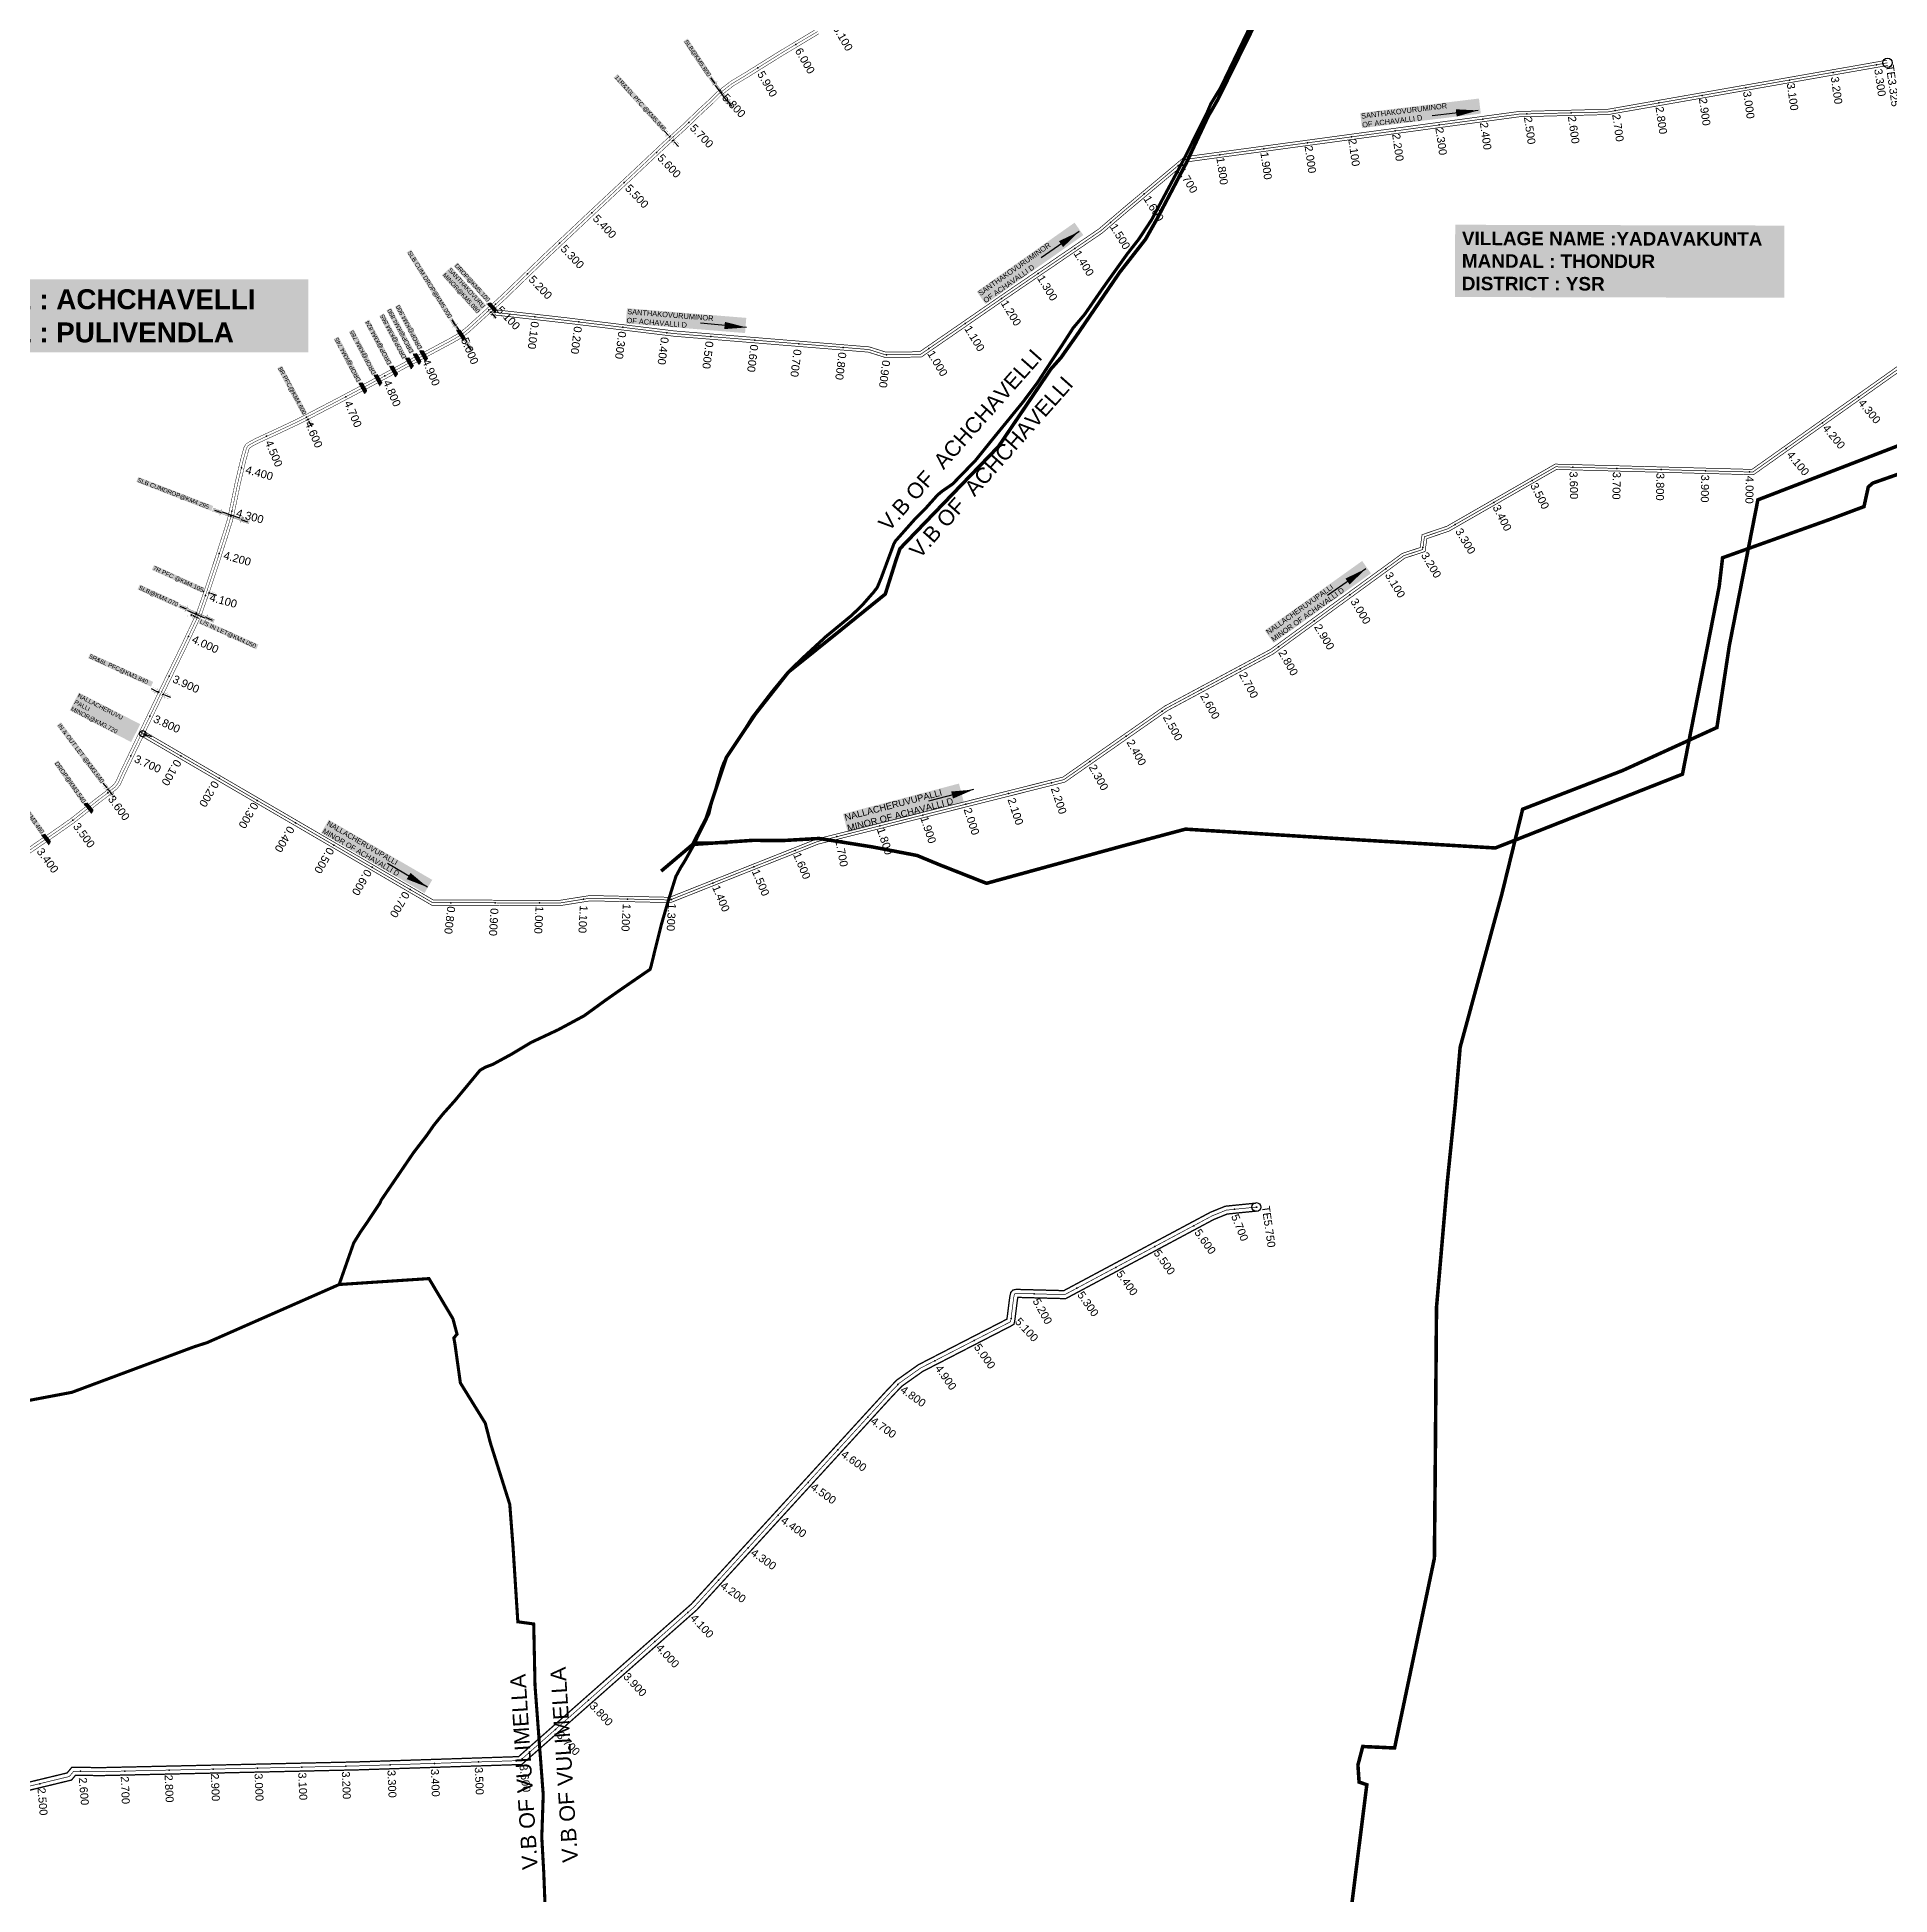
# Model space of a CAD drawing. Header units: inches. Extents: x 174104 to 230935, y 1583276 to 1631460.
# Drawn here: x 207322 to 211510, y 1598903 to 1603101 of the extents above; entities that cross this region are included whole.
import ezdxf
from ezdxf.enums import TextEntityAlignment as Align

# ---------------------------------------------------------------- set-up
doc = ezdxf.new("R2010")
doc.units = ezdxf.units.IN
doc.header["$LTSCALE"] = 15
doc.header["$MEASUREMENT"] = 0
for name, pattern in [('ACAD_ISO02W100', [15, 12, -3]), ('DASHED2', [0.375, 0.25, -0.125]), ('HIDDEN2', [0.1875, 0.125, -0.0625])]:
    doc.linetypes.add(name, pattern=pattern)
for name, color, linetype in [('CANAL1', 7, 'Continuous'), ('CSMark', 72, 'Continuous'), ('RE REMARKS', 7, 'Continuous'), ('STRUCTURE', 5, 'Continuous'), ('TEXT', 1, 'Continuous'), ('text2', 7, 'Continuous'), ('VB', 72, 'Continuous'), ('VILLAGE BOUNDRY', 5, 'Continuous')]:
    doc.layers.add(name, color=color, linetype=linetype)
doc.styles.add('FONT1', font='Arial')
doc.styles.get("Standard").update_dxf_attribs({"font": 'arial.ttf'})
doc.dimstyles.get("Standard").update_dxf_attribs({"dimtxt": 0.18, "dimasz": 0.18, "dimexe": 0.18, "dimexo": 0.0625, "dimgap": 0.09, "dimtad": 0, "dimtih": 1, "dimtoh": 1, "dimdec": 4, "dimzin": 0, "dimdsep": 46, "dimtxsty": 'Standard', "dimcen": 0.09, "dimadec": 0, "dimazin": 0, "dimtfac": 1, "dimtdec": 4, "dimtofl": 0, "dimtmove": 0, "dimatfit": 3, "dimfxl": 1, "dimtolj": 1, "dimtzin": 0, "dimarcsym": 0})

# ---------------------------------------------------------------- blocks, each defined once
blk = doc.blocks.new('DROP')
h = blk.add_hatch()
h.set_pattern_fill('ANSI31', color=1, scale=10, angle=45)
h.set_pattern_definition([(90, (-324.4107, -25.7687), (-1.25, 0), [])])
h.paths.add_polyline_path([(-9.9, -4.3), (-13.8, 4.1), (13.8, 4.1), (10.2, -4.3)])
at = {"layer": 'STRUCTURE', "color": 5, "const_width": 0.49}
blk.add_lwpolyline([(-9.9, -4.3), (-13.8, 4.1), (13.8, 4.1), (10.2, -4.3), (-9.9, -4.3)], dxfattribs=at)
at = {"layer": 'STRUCTURE', "color": 5}
blk.add_circle((0, 0), 1.33, dxfattribs=at)
blk = doc.blocks.new('1INLET')
at = {"layer": 'STRUCTURE', "color": 190}
for points, const_width in [([(9.4, 10.1), (9.4, 7.3), (5.2, 4.5), (0, 4.5), (0, 4.5), (0, 4.5), (-5.2, 4.5), (-9.4, 7.3), (-9.4, 10.1)], 0.35), ([(0, -4.5), (0, 4.5)], 1.75), ([(7.3, 5.9), (22.7, 5.9)], 0.35), ([(-9.4, -10.1), (-9.4, -7.3), (-5.2, -4.5), (0, -4.5), (5.2, -4.5), (9.4, -7.3), (9.4, -10.1)], 0.35), ([(7.3, -5.9), (22.7, -5.9)], 0.35)]:
    blk.add_lwpolyline(points, dxfattribs=dict(at, const_width=const_width))
at = {"layer": 'STRUCTURE', "color": 0}
blk.add_circle((0, 0), 1.31, dxfattribs=at)
blk.add_leader([(26, 0.1), (5.6, 0)], dimstyle='Standard', override={"dimasz": 8, "dimgap": 0.09, "dimtad": 0}, dxfattribs=at)
blk = doc.blocks.new('1SLB')
at = {"layer": 'STRUCTURE'}
h = blk.add_hatch(dxfattribs=at)
h.set_pattern_fill('DOTS', color=6, scale=14, angle=320.3722, style=0)
h.set_pattern_definition([(320.372247934, (-538945.0768, -1194857.3203), (0.89503691186, 0.39489261377), [0, -0.875])])
h.paths.add_polyline_path([(-43.8, 3.5), (-43.8, -3.5), (-23.1, -3.5), (-21, -2.1), (21, -2.1), (23.1, -3.5), (43.8, -3.5), (43.8, 3.5), (23.1, 3.5), (21, 2.1), (-21, 2.1), (-23.1, 3.5)])
at = {"layer": 'STRUCTURE', "color": 6, "linetype": 'ACAD_ISO02W100', "ltscale": 0.5, "const_width": 0.35}
for points in [[(-43.8, 3.5), (-23.1, 3.5)], [(23.1, 3.5), (43.8, 3.5)], [(-43.8, -3.5), (-23.1, -3.5)], [(23.1, -3.5), (43.8, -3.5)]]:
    blk.add_lwpolyline(points, dxfattribs=at)
at = {"layer": 'STRUCTURE', "color": 6, "const_width": 0.44}
for points in [[(-25.2, 7.7), (-25.2, 4.9), (-21, 2.1), (21, 2.1), (25.2, 4.9), (25.2, 7.7)], [(-25.2, -7.7), (-25.2, -4.9), (-21, -2.1), (21, -2.1), (25.2, -4.9), (25.2, -7.7)]]:
    blk.add_lwpolyline(points, dxfattribs=at)
at = {"layer": 'STRUCTURE', "color": 6}
blk.add_lwpolyline([(-21, -2.1), (21, -2.1)], dxfattribs=at)
blk.add_lwpolyline([(-21, -2.1), (21, -2.1)], dxfattribs=at)
at = {"layer": 'STRUCTURE', "color": 0}
blk.add_circle((0, 0), 0.871, dxfattribs=at)
for points in [[(-40.8, 0), (-24.8, 0)], [(39.6, -0.2), (23.5, -0.2)]]:
    blk.add_leader(points, dimstyle='Standard', override={"dimasz": 10, "dimgap": 0.09, "dimtad": 0}, dxfattribs=at)

msp = doc.modelspace()

# ---------------------------------------------------------------- linework, layer by layer
at = {"layer": 'CANAL1', "color": 200}
for points, const_width in [([(207297.42337, 1601265.39419), (207364.75631, 1601311.42725), (207398.31601, 1601335.04171), (207435.65051, 1601364.58885), (207457.04262, 1601381.54934), (207476.32969, 1601396.05202), (207483.60942, 1601402.14139), (207494.2338, 1601410.70326), (207499.88636, 1601417.85337), (207509.58705, 1601439.39887), (207555.72294, 1601535.72647), (207607.0955, 1601642.71238), (207649.63565, 1601729.87924), (207682.15475, 1601798.78636), (207699.52283, 1601848.5993), (207724.39765, 1601923.50249), (207743.8886, 1601984.14733), (207751.73552, 1602009.42724), (207754.35076, 1602019.857), (207770.00429, 1602095.00135), (207782.28993, 1602147.03945), (207787.61546, 1602166.27197), (207790.05244, 1602174.78804), (207794.36498, 1602181.52025), (207802.34675, 1602186.84023), (207818.79689, 1602195.30587), (207867.66086, 1602217.85778), (207913.00538, 1602239.26905), (207994.64463, 1602281.66934), (208071.70441, 1602322.42666), (208146.8094, 1602362.78141), (208199.15509, 1602390.2904), (208254.29451, 1602419.76545), (208270.85501, 1602429.21379), (208277.8782, 1602433.78937), (208291.76246, 1602444.5996), (208326.4929, 1602476.27659), (208371.00432, 1602516.61107), (208469.02121, 1602611.36933), (208563.48626, 1602700.30633), (208662.75172, 1602793.2367), (208735.74286, 1602861.8645), (208781.25661, 1602902.96937), (208817.92167, 1602938.45687), (208842.67022, 1602961.10044), (208858.95555, 1602977.37566), (208870.73509, 1602986.45517), (208889.2734, 1603000.75046), (208919.52032, 1603018.91052), (209002.03417, 1603070.40154), (209083.09995, 1603118.86294)], 1), ([(207304.27463, 1601255.54181), (207371.59569, 1601301.56675), (207405.49799, 1601325.42229), (207443.09749, 1601355.17915), (207464.37738, 1601372.05066), (207483.79031, 1601386.64798), (207491.22458, 1601392.86661), (207502.8122, 1601402.20474), (207510.21964, 1601411.57463), (207520.47095, 1601434.34313), (207566.54306, 1601530.53753), (207617.8965, 1601637.48362), (207660.45435, 1601724.68676), (207693.27725, 1601794.23764), (207710.88317, 1601844.7327), (207735.80435, 1601919.77551), (207755.3314, 1601980.53267), (207763.29448, 1602006.18676), (207766.04924, 1602017.173), (207781.71971, 1602092.39865), (207793.91607, 1602144.05855), (207799.16654, 1602163.02003), (207801.10556, 1602169.79596), (207803.11302, 1602172.92975), (207808.43925, 1602176.47977), (207824.05911, 1602184.51813), (207872.73714, 1602206.98422), (207918.33462, 1602228.51495), (208000.21537, 1602271.04066), (208077.34959, 1602311.83734), (208152.4406, 1602352.18459), (208204.77491, 1602379.6876), (208260.09749, 1602409.26055), (208277.10899, 1602418.96621), (208284.8518, 1602424.01063), (208299.50354, 1602435.4184), (208334.5651, 1602467.39741), (208379.20568, 1602507.84893), (208477.30479, 1602602.68667), (208571.69974, 1602691.55767), (208670.96228, 1602784.4853), (208743.87514, 1602853.0395), (208789.45339, 1602894.20263), (208826.14633, 1602929.71713), (208850.96578, 1602952.42556), (208866.89245, 1602968.34234), (208878.06091, 1602976.95083), (208896.0486, 1602990.82154), (208925.78568, 1603008.67548), (209008.28983, 1603060.16046), (209089.29405, 1603108.58506)], 1), ([(211505.74103, 1603037.0926), (210873.59712, 1602926.013), (210672.47945, 1602921.01007), (210193.8068, 1602856.05449), (209920.69456, 1602818.99333), (209784.87353, 1602705.41778), (209729.64942, 1602658.22626), (209506.39383, 1602506.05205), (209320.90382, 1602378.02362), (209239.11225, 1602376.98828), (209200.83741, 1602389.07507), (208761.39196, 1602425.0297), (208515.29969, 1602455.04095), (208347.32573, 1602474.03801)], 1.5), ([(211503.66423, 1603048.91152), (210872.40288, 1602937.987), (210671.52055, 1602932.98993), (210192.1932, 1602867.94551), (209915.65159, 1602830.41899), (209777.12647, 1602714.58222), (209722.35058, 1602667.77374), (209499.60617, 1602515.94795), (209317.09618, 1602389.97638), (209240.88775, 1602389.01172), (209203.16259, 1602400.92493), (208762.60804, 1602436.9703), (208516.70031, 1602466.95905), (208348.67427, 1602485.96199)], 1.5), ([(213847.86296, 1603004.05184), (213100.57788, 1603001.99886), (212558.53586, 1602926.8544), (212181.53459, 1602788.22166), (212146.65923, 1602795.40188), (211198.16445, 1602124.05168), (210753.47636, 1602136.04327), (210508.51909, 1601995.49402), (210452.56249, 1601976.48989), (210448.56968, 1601947.54199), (210408.23747, 1601934.41057), (210109.80254, 1601717.09387), (209870.85752, 1601589.12331), (209640.47118, 1601428.55101), (209084.15528, 1601288.72296), (208751.91819, 1601157.02537), (208571.59067, 1601161.01051), (208502.53513, 1601150.00166), (208217.62997, 1601150.99436), (207563.71797, 1601531.9491)], 1.5), ([(213847.89593, 1602992.05189), (213101.42212, 1602990.00114), (212561.46414, 1602915.1456), (212182.46541, 1602775.77834), (212149.34077, 1602782.59812), (211201.83555, 1602111.94832), (210756.52364, 1602123.95673), (210513.48091, 1601984.50598), (210463.43751, 1601967.51011), (210459.43032, 1601938.45801), (210413.76253, 1601923.58943), (210116.19746, 1601706.90613), (209877.14248, 1601578.87669), (209645.52882, 1601417.44899), (209087.84472, 1601277.27704), (208754.08181, 1601144.97463), (208572.40933, 1601148.98949), (208503.46487, 1601137.99834), (208214.37003, 1601139.00564), (207557.67737, 1601521.58035)], 1.5)]:
    msp.add_lwpolyline(points, dxfattribs=dict(at, const_width=const_width))
at = {"layer": 'CANAL1', "color": 1, "ltscale": 4, "const_width": 1}
msp.add_lwpolyline([(207300.849, 1601260.468), (207368.176, 1601306.497), (207401.907, 1601330.232), (207439.374, 1601359.884), (207460.71, 1601376.8), (207480.06, 1601391.35), (207487.417, 1601397.504), (207498.523, 1601406.454), (207505.053, 1601414.714), (207515.029, 1601436.871), (207561.133, 1601533.132), (207612.496, 1601640.098), (207655.045, 1601727.283), (207687.716, 1601796.512), (207705.203, 1601846.666), (207730.101, 1601921.639), (207749.61, 1601982.34), (207757.515, 1602007.807), (207760.2, 1602018.515), (207775.862, 1602093.7), (207788.103, 1602145.549), (207793.391, 1602164.646), (207795.579, 1602172.292), (207798.739, 1602177.225), (207805.393, 1602181.66), (207821.428, 1602189.912), (207870.199, 1602212.421), (207915.67, 1602233.892), (207997.43, 1602276.355), (208074.527, 1602317.132), (208149.625, 1602357.483), (208201.965, 1602384.989), (208257.196, 1602414.513), (208273.982, 1602424.09), (208281.365, 1602428.9), (208295.633, 1602440.009), (208330.529, 1602471.837), (208375.105, 1602512.23), (208473.163, 1602607.028), (208567.593, 1602695.932), (208666.857, 1602788.861), (208739.809, 1602857.452), (208785.355, 1602898.586), (208822.034, 1602934.087), (208846.818, 1602956.763), (208862.924, 1602972.859), (208874.398, 1602981.703), (208892.661, 1602995.786), (208922.653, 1603013.793), (209005.162, 1603065.281), (209086.197, 1603113.724)], dxfattribs=at)
at = {"layer": 'CANAL1', "color": 1, "linetype": 'HIDDEN2', "ltscale": 4, "const_width": 1.5}
for points in [[(211504.70263, 1603043.00206), (210873, 1602932), (210672, 1602927), (210193, 1602862), (209918.17307, 1602824.70616), (209781, 1602710), (209726, 1602663), (209503, 1602511), (209319, 1602384), (209240, 1602383), (209202, 1602395), (208762, 1602431), (208516, 1602461), (208348, 1602480)], [(213848.80993, 1602998.05442), (213101, 1602996), (212560, 1602921), (212182, 1602782), (212148, 1602789), (211200, 1602118), (210755, 1602130), (210511, 1601990), (210458, 1601972), (210454, 1601943), (210411, 1601929), (210113, 1601712), (209874, 1601584), (209643, 1601423), (209086, 1601283), (208753, 1601151), (208572, 1601155), (208503, 1601144), (208216, 1601145), (207560.69767, 1601526.76473)], [(207122, 1599104), (207395, 1599170), (207405, 1599182), (207464, 1599181), (208047, 1599194), (208414, 1599206), (208807, 1599553), (209248, 1600035), (209271, 1600059), (209319, 1600093), (209519.26312, 1600196.0766), (209522.27342, 1600197.88161), (209522.95578, 1600201.02378), (209523.84338, 1600207.07026), (209526.64489, 1600229.51038), (209528.57276, 1600244.89349), (209529.47907, 1600251.56276), (209530.64817, 1600257.43288), (209531.19666, 1600259.72062), (209532.35927, 1600261.10932), (209534.39233, 1600261.64162), (209538.88427, 1600261.72082), (209540.59522, 1600261.74749), (209645, 1600259), (209646.15733, 1600259.61864), (209978, 1600437), (210010, 1600450), (210078.15546, 1600456.90182)]]:
    msp.add_lwpolyline(points, dxfattribs=at)
at = {"layer": 'CANAL1', "color": 200, "linetype": 'ByBlock', "ltscale": 40, "const_width": 3}
for points in [[(207118.86264, 1599112.50079), (207389.99169, 1599178.04848), (207400.8444, 1599191.07173), (207463.97593, 1599190.0017), (208046.75261, 1599202.99672), (208410.47005, 1599214.88939), (208800.68363, 1599559.42911), (209241.43012, 1600041.15204), (209265.09665, 1600065.84754), (209314.3163, 1600100.71146), (209514.23942, 1600203.61307), (209514.92472, 1600208.28145), (209517.71422, 1600230.62532), (209519.64843, 1600246.05906), (209520.59833, 1600253.04908), (209521.85556, 1600259.36171), (209522.93786, 1600263.87598), (209527.30175, 1600269.08852), (209533.15573, 1600270.62121), (209538.7348, 1600270.71959), (209540.64348, 1600270.74934), (209642.85687, 1600268.05951), (209974.17441, 1600445.16018), (210007.80874, 1600458.82413), (210077.24871, 1600465.85602)], [(207125.13736, 1599095.49921), (207400.00831, 1599161.95152), (207409.1556, 1599172.92827), (207464.02407, 1599171.9983), (208047.24739, 1599185.00328), (208417.52995, 1599197.11061), (208813.31637, 1599546.57089), (209254.56988, 1600028.84796), (209276.90335, 1600052.15246), (209323.6837, 1600085.28854), (209523.64123, 1600188.20786), (209530.24192, 1600192.1657), (209531.81583, 1600199.41338), (209532.76203, 1600205.85908), (209535.57556, 1600228.39543), (209537.49709, 1600243.72793), (209538.35981, 1600250.07644), (209538.8862, 1600252.71946), (209539.03374, 1600252.72206), (209540.54695, 1600252.74565), (209647.14313, 1600249.94049), (209650.40005, 1600251.68142), (209981.82559, 1600428.83982), (210012.19126, 1600441.17587), (210079.06222, 1600447.94761)]]:
    msp.add_lwpolyline(points, dxfattribs=at)
at = {"layer": 'CSMark', "color": 3, "linetype": 'Continuous'}
msp.add_lwpolyline([(207560.69767, 1601526.76473), (207560.69767, 1601526.76473), (207560.69767, 1601526.76473)], dxfattribs=at)
at = {"layer": 'CSMark', "color": 1, "linetype": 'Continuous'}
msp.add_circle((211504.70263, 1603043.00206), 10.80923, dxfattribs=at)
at = {"layer": 'CSMark', "color": 3, "linetype": 'Continuous'}
for centre, radius in [((207560.69767, 1601526.76473), 6.94394), ((210078.15546, 1600456.90182), 10), ((210078.15546, 1600456.90182), 0.9)]:
    msp.add_circle(centre, radius, dxfattribs=at)
for p in [(211480.07288, 1603038.67415), (211283.09088, 1603004.0607), (211381.58188, 1603021.36742), (210987.61788, 1602952.14052), (211086.10888, 1602969.44725), (211184.59988, 1602986.75397), (210590.18598, 1602915.89789), (210689.43075, 1602927.4336), (210789.39982, 1602929.92039), (210889.12688, 1602934.8338), (210292.91055, 1602875.5578), (210392.00236, 1602889.0045), (210491.09417, 1602902.45119), (209995.63513, 1602835.21771), (210094.72694, 1602848.66441), (210193.81875, 1602862.1111), (209901.4281, 1602810.70376), (209824.7148, 1602746.55496), (209748.29837, 1602682.05497), (209667.60582, 1602623.19769), (209584.97525, 1602566.8755), (209502.3473, 1602510.54949), (208447.36654, 1602468.76212), (208546.70155, 1602457.25591), (209420.04765, 1602453.74485), (208645.96614, 1602445.15047), (208745.23073, 1602433.04503), (208844.82971, 1602424.22302), (208944.49667, 1602416.06845), (209044.16364, 1602407.91388), (209143.8306, 1602399.75931), (209241.78636, 1602383.02261), (209337.748, 1602396.9402), (211439.0612, 1602287.20893), (211357.43845, 1602229.43586), (211275.8157, 1602171.6628), (210793.03345, 1602128.97438), (210892.99711, 1602126.27873), (210992.96077, 1602123.58308), (211092.92443, 1602120.88743), (211192.88809, 1602118.19178), (210701.26426, 1602099.16802), (210614.52759, 1602049.40107), (210527.79091, 1601999.63413), (210454.62939, 1601947.56306), (210370.4417, 1601899.46594), (210289.6033, 1601840.60039), (210208.7649, 1601781.73484), (210127.9265, 1601722.86929), (210041.12372, 1601673.50559), (209952.97024, 1601626.29368), (209865.45364, 1601578.04345), (209783.41382, 1601520.86418), (207647.10395, 1601476.42633), (209701.37401, 1601463.68491), (207733.51023, 1601426.08793), (209615.02344, 1601415.96819), (207819.91652, 1601375.74953), (209421.05655, 1601367.21529), (209518.03999, 1601391.59174), (207906.3228, 1601325.41113), (209227.08966, 1601318.46239), (209324.0731, 1601342.83884), (207992.72908, 1601275.07273), (209130.10621, 1601294.08594), (209035.31493, 1601262.90862), (208079.13536, 1601224.73433), (208849.38946, 1601189.20843), (208942.3522, 1601226.05853), (208165.54164, 1601174.39593), (208556.92073, 1601152.59606), (208656.70963, 1601153.12796), (208756.42672, 1601152.35834), (208257.60312, 1601144.85504), (208357.60251, 1601144.50661), (208457.6019, 1601144.15818), (210028.40827, 1600451.86413), (209936.58737, 1600414.86352), (209848.3961, 1600367.72224), (209760.20483, 1600320.58096), (209672.01356, 1600273.43968), (209575.65466, 1600260.82488), (209523.60727, 1600205.46189), (209440.3177, 1600155.44293), (209351.40412, 1600109.67859), (209267.72471, 1600055.5823), (209199.74054, 1599982.25384), (209132.23742, 1599908.47492), (209064.7343, 1599834.696), (208997.23119, 1599760.91708), (208929.72807, 1599687.13816), (208862.22495, 1599613.35924), (208793.36522, 1599540.96115), (208718.4037, 1599474.77375), (208643.44219, 1599408.58636), (208568.48067, 1599342.39896), (208493.51915, 1599276.21157), (207420.42728, 1599181.73852), (207520.407, 1599182.25779), (207620.38215, 1599184.48708), (207720.3573, 1599186.71637), (207820.33245, 1599188.94566), (207920.3076, 1599191.17495), (208020.28275, 1599193.40425), (208120.23696, 1599196.39467), (208220.18355, 1599199.66268), (208320.13014, 1599202.93069), (208418.55764, 1599210.02417), (207327.98073, 1599153.79754)]:
    msp.add_point(p, dxfattribs=at)
at = {"layer": 'text2', "color": 3}
msp.add_lwpolyline([(209540.59335, 1600261.74754), (209540.59522, 1600261.74749)], dxfattribs=at)
msp.add_circle((209540.59522, 1600261.74749), 0.01882, dxfattribs=at)
at = {"layer": 'text2', "color": 3, "linetype": 'Continuous'}
for p in [(209036.77182, 1603084.17746), (208951.56835, 1603031.83702), (208868.16332, 1602976.89739), (208795.43157, 1602908.33895), (208721.88296, 1602840.59756), (208648.99225, 1602772.13637), (208575.99047, 1602703.79355), (208503.15934, 1602635.26897), (208430.8874, 1602566.15788), (208358.49723, 1602497.1807), (208283.77668, 1602430.77772), (208196.49519, 1602382.11448), (208108.17747, 1602335.21278), (208019.8978, 1602288.23833), (207931.24127, 1602241.97912), (207840.99111, 1602198.94085), (207783.78403, 1602127.25521), (207762.49971, 1602029.55468), (207760.2, 1602018.515), (207733.99944, 1601933.76875), (207702.48356, 1601838.86645), (207664.18084, 1601746.64161), (207620.57464, 1601656.65154), (207577.18286, 1601566.55663), (207533.95338, 1601476.38341), (207481.97309, 1601392.95027), (207403.25048, 1601331.29525)]:
    msp.add_point(p, dxfattribs=at)
at = {"layer": 'text2', "color": 2, "linetype": 'Continuous'}
for p in [(208866, 1602981, 58), (208752, 1602876, 57), (208349, 1602493, 56), (208343, 1602485, 55), (208279, 1602432, 54), (208164, 1602367, 51), (208182, 1602375, 52), (208200, 1602384, 53), (208093.424, 1602327.28557), (208129, 1602347, 50), (208059, 1602310, 48), (207698, 1601848, 46), (207676, 1601793, 44), (207682, 1601799, 45), (207595, 1601621, 43), (207559, 1601529, 42), (207482, 1601401, 41), (207435, 1601365, 40), (207340, 1601294, 39)]:
    msp.add_point(p, dxfattribs=at)
at = {"layer": 'VILLAGE BOUNDRY', "linetype": 'DASHED2', "ltscale": 8, "const_width": 8}
msp.add_lwpolyline([(211696.73837, 1602171.95324), (211471.39753, 1602093.14989), (211461.20275, 1602084.4085), (211451.5218, 1602040.00735), (211373.35645, 1602010.72463), (211131.87667, 1601924.33073), (211124.21768, 1601859.26473), (211041.18692, 1601435.247), (210618.14213, 1601268.49459), (210317.89489, 1601286.29654), (209917.83267, 1601311.04306), (209772.66635, 1601272.1991), (209468.11498, 1601188.60929), (209361.33581, 1601230.75719), (209311.0733, 1601251.52948), (209210.17414, 1601270.87869), (209089.84887, 1601289.94797), (209008.0317, 1601285.30183), (208940.02036, 1601285.70868), (208803.9259, 1601276.43772), (208732.70592, 1601216.14404), (208803.9259, 1601276.43772), (208834.20866, 1601334.93792), (208880.08961, 1601473.02006), (208945.20958, 1601570.52421), (209020.67214, 1601666.28705), (209127.71449, 1601752.03395), (209239.30285, 1601842.25975), (209263.53509, 1601918.93294), (209272.37556, 1601944.4752), (209278.41859, 1601951.13509), (209495.23093, 1602175.89112), (209541.651, 1602244.55269), (209614.0472, 1602351.41724), (209636.20879, 1602376.35114), (209672.76155, 1602428.21681), (209769.25363, 1602569.55862), (209827.74127, 1602644.48707), (209853.80579, 1602690.85401), (209919.54339, 1602816.15221), (209969.55319, 1602923.06853), (209976.8497, 1602935.34379), (209990.88921, 1602959.88632), (210099.77617, 1603180.77255)], dxfattribs=at)
at = {"layer": 'VILLAGE BOUNDRY', "linetype": 'HIDDEN2', "ltscale": 20, "const_width": 7}
msp.add_lwpolyline([(210065.62176, 1603128.40036), (210050.13059, 1603096.27089), (210034.21917, 1603063.2698), (209997.4151, 1602986.93627), (209975.07769, 1602950.14916), (209964.95965, 1602926.60266), (209911.94218, 1602820.4819), (209841.06245, 1602687.89503), (209812.31097, 1602644.34119), (209785.42981, 1602610.05492), (209757.95572, 1602571.60979), (209729.72814, 1602531.90496), (209689.75676, 1602474.231), (209664.09309, 1602443.89945), (209638.90927, 1602404.71909), (209615.82139, 1602370.1636), (209583.37456, 1602320.3628), (209550.75003, 1602276.63587), (209481.55313, 1602191.91909), (209443.56261, 1602144.73988), (209421.73324, 1602122.23252), (209391.54249, 1602091.10409), (209367.34026, 1602074.43273), (209357.67829, 1602066.39059), (209331.50301, 1602037.11001), (209304.21663, 1602009.44881), (209262.57723, 1601962.48209), (209258.71408, 1601955.76416), (209253.71051, 1601942.30761), (209230.03275, 1601878.62899), (209221.29, 1601857.45714), (209212.68689, 1601846.25381), (209186.67942, 1601816.58231), (209162.29337, 1601793.23455), (209131.95308, 1601768.28156), (209105.1036, 1601746.19954), (209050.84118, 1601696.18879), (209018.61447, 1601664.62829), (208981.8783, 1601619.82439), (208938.61558, 1601563.47323), (208911.05591, 1601518.56036), (208887.72308, 1601485.29924), (208875.11203, 1601462.77479), (208870.19354, 1601450.34183), (208860.52499, 1601418.13702), (208854.04619, 1601394.40621), (208848.1602, 1601376.63785), (208844.4104, 1601362.49248), (208840.6402, 1601345.66572), (208813.75634, 1601291.0561), (208809.13251, 1601280.07087), (208883.28477, 1601280.13202), (208809.13251, 1601280.07087), (208785.94118, 1601238.6421), (208776.61166, 1601223.90942), (208765.93611, 1601203.95219), (208747.93973, 1601146.25254), (208733.68384, 1601097.25176), (208719.66898, 1601041.48235), (208710.44617, 1601003.3945), (208707.82823, 1600994.24775), (208640.16843, 1600947.68858), (208605.90882, 1600923.6285), (208576.18784, 1600901.96596), (208558.007, 1600888.90159), (208500.04833, 1600857.72559), (208439.09333, 1600829.13764), (208394.15622, 1600802.24267), (208351.69452, 1600779.16997), (208335.924, 1600773.3537), (208323.28793, 1600766.11684), (208289.23084, 1600724.9157), (208265.54014, 1600696.33716), (208239.75234, 1600667.65197), (208218.65378, 1600641.59708), (208202.72965, 1600618.66915), (208172.86178, 1600579.72329), (208138.31821, 1600528.91346), (208100.22377, 1600473.0784), (208096.50593, 1600465.1129), (208067.26338, 1600421.09596), (208053.15039, 1600400.74785), (208037.8407, 1600375.99233), (208037.8407, 1600375.99233), (208037.8407, 1600375.99233), (208004.82017, 1600281.87627)], dxfattribs=at)
at = {"layer": 'VILLAGE BOUNDRY', "linetype": 'HIDDEN2', "ltscale": 75}
msp.add_lwpolyline([(211550.52989, 1602185.96244, 8, 8, 0), (211211.6576, 1602055.26437, 8, 8, 0), (211147.13856, 1601725.86839, 8, 8, 0), (211119.04422, 1601540.73713, 8, 8, 0), (210906.21496, 1601443.62919, 8, 8, 0), (210679.93801, 1601356.0997, 8, 8, 0), (210632.82905, 1601163.7705, 8, 8, 0), (210538.74438, 1600818.32542, 8, 8, 0), (210527.49984, 1600687.79166, 8, 8, 0), (210509.85126, 1600515.58101, 8, 8, 0), (210485.21799, 1600229.93873, 8, 8, 0), (210482.38212, 1599864.05714, 8, 8, 0), (210480.46526, 1599663.35429, 8, 8, 0), (210396.9803, 1599265.67578, 8, 8, 0), (210390.51737, 1599234.45009, 8, 8, 0), (210318.51686, 1599237.76905, 8, 8, 0), (210307.64867, 1599195.96145, 8, 8, 0), (210310.24222, 1599157.41463, 8, 8, 0), (210327.73059, 1599151.41206, 8, 8, 0), (210288.6929, 1598840.95374, 8, 8, 0)], format="xyseb", dxfattribs=at)
at = {"layer": 'VILLAGE BOUNDRY', "linetype": 'HIDDEN2', "ltscale": 20}
msp.add_lwpolyline([(207302.05837, 1600019.62902, 7, 7, 0), (207400.87361, 1600038.28442, 7, 7, 0), (207677.72375, 1600141.38079, 7, 7, 0), (207706.07437, 1600150.42684, 7, 7, 0), (208004.82017, 1600281.87627, 7, 7, 0), (208207.95222, 1600295.28793, 7, 7, 0), (208262.08048, 1600204.36779, 7, 7, 0), (208271.32016, 1600169.47225, 7, 7, 0), (208264.08, 1600161.37325, 7, 7, 0), (208266.75032, 1600146.3353, 7, 7, 0), (208278.89466, 1600059.47463, 7, 7, 0), (208335.14997, 1599968.54444, 7, 7, 0), (208346.70167, 1599923.8259, 7, 7, 0), (208390.51081, 1599785.0507, 7, 7, 0), (208397.78033, 1599690.6427, 7, 7, 0), (208408.73585, 1599519.65458, 7, 7, 0), (208444.4929, 1599514.78753, 7, 7, 0), (208444.85276, 1599505.61176, 7, 7, 0), (208447.59141, 1599375.36217, 7, 7, 0), (208466.16104, 1599128.61617, 7, 7, 0), (208462.89705, 1599032.69689, 7, 7, 0), (208467.33769, 1598953.29318, 7, 7, 0), (208472.54285, 1598821.14364, 7, 7, 0)], format="xyseb", dxfattribs=at)

# ---------------------------------------------------------------- block references
at = {"layer": 'text2', "color": 3, "linetype": 'Continuous'}
for name, p, rotation in [('1SLB', (208868.84354, 1602976.3141), 307.2325904867149), ('DROP', (208351.23876, 1602490.60336), 131.7795323803508), ('1SLB', (208280.8375, 1602428.55633), 123.3733225811109), ('DROP', (208280.8375, 1602428.55633), 123.3733225811109), ('DROP', (208164.70162, 1602365.40615), 118.6670177703606), ('DROP', (208182, 1602375), 118.6670177703606), ('DROP', (208196.49519, 1602382.11448), 118.6670177703606), ('DROP', (208059.36185, 1602309.11107), 118.6670177703606), ('DROP', (208093.424, 1602327.28557), 118.6670177703606), ('DROP', (208129, 1602347, 50), 118.6670177703606), ('1SLB', (207760.25059, 1602018.71676), 160.4931969511027), ('1SLB', (207682.15475, 1601798.78636), 336.4587387978956), ('DROP', (207439.374, 1601359.884), 128.587945392181), ('DROP', (207343.19893, 1601289.4211), 128.587945392181)]:
    msp.add_blockref(name, p, dxfattribs=dict(at, rotation=rotation))
for p, xscale, yscale, zscale, rotation in [((208752, 1602876, 57), 0.7000000000000001, 0.7000000000000001, 0.7000000000000001, 132.1138492964224), ((208759.77097, 1602867.39552), 0.7, 0.7, 0.7, 313.1693615241169), ((208347.87836, 1602479.46136), 0.7, 0.7, 0.7, 311.602117050491), ((207933.85925, 1602236.57784), 0.6999999999999998, 0.6999999999999998, 0.6999999999999998, 302.9863471847639), ((207710.88317, 1601844.7327), 0.7, 0.7, 0.7, 342.0473149559308), ((207671.01286, 1601795.05695), 0.7, 0.7, 0.7, 334.9707064706902), ((207596.40958, 1601620.45842), 0.7, 0.7, 0.7, 152.0483178454746), ((207607.26791, 1601615.26716), 0.7, 0.7, 0.7, 336.9820258645485), ((207564.33966, 1601525.93704), 0.7000000000000001, 0.7000000000000001, 0.7000000000000001, 338.386986984733), ((207482, 1601401, 41), 0.7, 0.7, 0.7, 129.3015529838171), ((207494.84833, 1601384.90513), 0.7, 0.7, 0.7, 128.7176769396175)]:
    msp.add_blockref('1INLET', p, dxfattribs=dict(at, xscale=xscale, yscale=yscale, zscale=zscale, rotation=rotation))

# ---------------------------------------------------------------- texts
at = {"layer": 'CSMark', "color": 1}
for s, rotation, p in [('6.100', 300.15144363, (209127.73919, 1603126.33175)), ('6.000', 300.15144363, (209042.06327, 1603074.76129)), ('5.900', 300.15144363, (208956.85981, 1603022.42085)), ('5.800', 313.61049716, (208875.50107, 1602968.97141)), ('5.700', 313.61049716, (208802.76932, 1602900.41297)), ('5.600', 313.61049716, (208729.22071, 1602832.67158)), ('5.500', 313.61049716, (208656.33, 1602764.21039)), ('5.400', 313.61049716, (208583.32822, 1602695.86757)), ('5.300', 313.61049716, (208510.49709, 1602627.34299)), ('5.200', 313.61049716, (208438.22515, 1602558.2319)), ('5.100', 313.61049716, (208365.83498, 1602489.25472)), ('5.000', 293.14997462, (208287.88089, 1602420.78677)), ('4.900', 293.14997462, (208200.59941, 1602372.12352)), ('4.800', 293.14997462, (208112.28168, 1602325.22182)), ('4.700', 293.14997462, (208024.00201, 1602278.24738)), ('4.600', 293.14997462, (207935.34549, 1602231.98817)), ('4.500', 293.14997462, (207845.09532, 1602188.9499)), ('4.400', 344.7054766, (207794.16087, 1602124.25774)), ('4.300', 344.7054766, (207772.87655, 1602026.5572)), ('4.200', 344.7054766, (207744.37629, 1601930.77128)), ('4.100', 344.7054766, (207712.8604, 1601835.86897)), ('4.000', 335.2781386, (207673.92656, 1601741.98492)), ('3.900', 335.2781386, (207630.32036, 1601651.99486)), ('3.800', 335.2781386, (207586.92858, 1601561.89995)), ('3.800', 335.2781386, (207586.92858, 1601561.89995)), ('3.700', 335.2781386, (207543.6991, 1601471.72673)), ('3.700', 335.2781386, (207543.6991, 1601471.72673)), ('3.600', 306.55248311, (207488.28134, 1601384.18273)), ('3.500', 306.55248311, (207409.55873, 1601322.52771)), ('3.400', 306.55248311, (207327.39513, 1601265.53636))]:
    msp.add_text(s, height=18, rotation=rotation, dxfattribs=at).set_placement(p, align=Align.MIDDLE_LEFT)
at = {"layer": 'CSMark', "color": 1, "linetype": 'Continuous', "style": 'FONT1'}
for s, rotation, p in [('TE3.325', 278.14326053, (211523.16002, 1602944.18105)), ('3.100', 278.14326053, (211294.66884, 1602935.16183)), ('3.200', 278.14326053, (211394.1823, 1602949.54304)), ('3.300', 278.14326053, (211492.40586, 1602967.20027)), ('2.900', 278.14326053, (211096.07188, 1602901.06774)), ('3.000', 278.14326053, (211195.75783, 1602916.741)), ('2.500', 278.14326053, (210700.67661, 1602858.92047)), ('2.600', 278.14326053, (210800.01717, 1602860.37718)), ('2.700', 278.14326053, (210900.15258, 1602864.92968)), ('2.800', 278.14326053, (210998.12943, 1602881.81882)), ('2.100', 278.14326053, (210303.56105, 1602809.24219)), ('2.200', 278.14326053, (210402.64621, 1602820.73335)), ('2.300', 278.14326053, (210500.39792, 1602834.34646)), ('2.400', 278.14326053, (210601.06861, 1602846.36728)), ('1.800', 278.14326053, (210005.39216, 1602767.32016)), ('1.900', 278.14326053, (210104.84551, 1602779.10495)), ('2.000', 278.14326053, (210204.84906, 1602793.50714)), ('1.700', 301.33411227, (209939.08863, 1602750.69445)), ('1.600', 301.33411227, (209862.44767, 1602686.96398)), ('1.500', 301.33411227, (209786.65379, 1602623.639)), ('1.400', 301.33411227, (209704.60194, 1602563.23645)), ('1.300', 301.33411227, (209622.13007, 1602507.42719)), ('1.200', 301.33411227, (209540.09108, 1602450.77605)), ('0.100', 262.87091544, (208440.00317, 1602395.95596)), ('0.200', 262.87091544, (208537.10246, 1602384.78971)), ('0.300', 262.87091544, (208637.25322, 1602373.42098)), ('0.400', 262.87091544, (208733.36544, 1602360.55147)), ('0.500', 262.87091544, (208834.50967, 1602351.2899)), ('1.100', 301.33411227, (209457.63414, 1602393.23295)), ('0.600', 262.87091544, (208935.77075, 1602343.8639)), ('0.700', 262.87091544, (209033.52809, 1602332.93564)), ('0.800', 262.87091544, (209134.92562, 1602326.31039)), ('0.900', 262.87091544, (209233.79641, 1602308.39612)), ('1.000', 301.33411227, (209373.86283, 1602336.73897)), ('0.100', 239.87550887, (207610.13082, 1601411.50521)), ('0.200', 239.87550887, (207695.15205, 1601363.29372)), ('0.300', 239.87550887, (207784.22621, 1601314.83131)), ('0.400', 239.87550887, (207865.8196, 1601260.94186)), ('0.500', 239.87550887, (207955.30842, 1601212.90351)), ('0.600', 239.87550887, (208040.44656, 1601163.41534)), ('0.700', 239.87550887, (208126.1782, 1601113.28293)), ('0.800', 263.33551721, (208251.16898, 1601074.049)), ('TE5.750', 278.14326053, (210112.67118, 1600365.7113))]:
    msp.add_text(s, height=18, rotation=rotation, dxfattribs=at).set_placement(p, align=Align.MIDDLE_RIGHT)
for s, rotation, p in [('4.300', 309.5044925, (211444.08382, 1602279.409)), ('4.200', 309.5044925, (211363.57486, 1602222.34646)), ('4.100', 309.5044925, (211282.54394, 1602162.12049)), ('3.600', 271.39872988, (210794.83007, 1602119.49301)), ('3.700', 268.91019182, (210892.91805, 1602118.73751)), ('3.800', 268.91019182, (210991.33981, 1602116.37318)), ('3.500', 296.97974395, (210704.60217, 1602092.05136)), ('3.900', 268.91019182, (211092.6598, 1602112.1401)), ('4.000', 268.91019182, (211193.464, 1602109.42762)), ('3.400', 296.97974395, (210619.50726, 1602042.70311)), ('3.300', 301.08063888, (210534.67317, 1601988.90341)), ('3.200', 301.08063888, (210457.15198, 1601934.87305)), ('3.100', 301.08063888, (210375.71173, 1601889.96988)), ('3.000', 301.08063888, (210297.68469, 1601830.56134)), ('2.900', 301.08063888, (210215.61722, 1601772.52559)), ('2.800', 299.40798365, (210134.7965, 1601714.73932)), ('2.700', 297.76047577, (210046.10083, 1601664.57073)), ('2.600', 298.98213639, (209958.23858, 1601616.80513)), ('2.500', 298.98213639, (209874.10753, 1601568.09246)), ('2.400', 298.98213639, (209791.87962, 1601511.76601)), ('2.300', 298.98213639, (209706.41188, 1601455.57766)), ('2.200', 288.20150242, (209621.78439, 1601405.71493)), ('2.000', 288.20150242, (209424.61027, 1601358.45789)), ('2.100', 288.20150242, (209523.93602, 1601380.92815)), ('1.900', 288.20150242, (209326.85708, 1601339.29146)), ('1.700', 280.76359915, (209134.82886, 1601288.10407)), ('1.800', 288.20150242, (209228.55224, 1601313.69016)), ('1.600', 292.96088196, (209038.7034, 1601257.16914)), ('1.500', 292.96088196, (208945.41485, 1601219.27702)), ('1.400', 292.96088196, (208855.78734, 1601183.39405)), ('0.900', 266.76823819, (208356.08566, 1601132.44866)), ('1.000', 266.76823819, (208458.05319, 1601137.33897)), ('1.100', 266.76823819, (208558.04511, 1601138.61005)), ('1.200', 266.76823819, (208655.25239, 1601142.6647)), ('1.300', 266.76823819, (208757.56457, 1601143.47181)), ('5.700', 291.8319907, (210029.05031, 1600439.68374)), ('5.600', 305.21680948, (209944.38516, 1600404.66058)), ('5.500', 305.21680948, (209852.27279, 1600358.15006)), ('5.400', 305.21680948, (209767.84844, 1600311.09609)), ('5.300', 305.21680948, (209679.59294, 1600263.67831)), ('5.200', 298.87744111, (209579.51536, 1600249.22453)), ('5.100', 312.71014976, (209537.69515, 1600202.88335)), ('5.000', 305.21680948, (209446.1565, 1600145.52032)), ('4.900', 305.21680948, (209358.16636, 1600097.62656)), ('4.800', 324.73291357, (209276.71248, 1600047.34893)), ('4.700', 324.73291357, (209209.69253, 1599976.85075)), ('4.600', 324.73291357, (209142.76961, 1599901.52444)), ('4.500', 324.73291357, (209074.02357, 1599827.80271)), ('4.400', 324.73291357, (209006.80377, 1599752.14469)), ('4.300', 324.73291357, (208938.74808, 1599679.07528)), ('4.200', 324.73291357, (208870.03769, 1599604.65264)), ('4.100', 312.94388084, (208803.75329, 1599533.05758)), ('4.000', 312.94388084, (208726.16615, 1599465.79345)), ('3.900', 312.94388084, (208652.37575, 1599400.66655)), ('3.800', 312.94388084, (208576.06027, 1599334.561)), ('3.700', 312.94388084, (208501.83196, 1599267.74083)), ('2.900', 272.38596743, (207723.7378, 1599176.97438)), ('3.000', 272.38596743, (207822.57294, 1599177.33999)), ('3.100', 272.38596743, (207921.43544, 1599179.20519)), ('3.200', 272.38596743, (208019.85138, 1599181.53618)), ('3.300', 272.38596743, (208122.99325, 1599184.79842)), ('3.400', 272.38596743, (208220.99084, 1599187.1285)), ('3.500', 272.38596743, (208320.38738, 1599191.32349)), ('3.600', 277.35400152, (208421.02821, 1599196.97624)), ('2.500', 274.82250764, (207331.86977, 1599144.75059)), ('2.600', 274.82250764, (207425.24641, 1599167.78107)), ('2.700', 272.38596743, (207520.16815, 1599170.56121)), ('2.800', 272.38596743, (207619.36864, 1599174.06005))]:
    msp.add_text(s, height=18, rotation=rotation, dxfattribs=at).set_placement(p, align=Align.MIDDLE_LEFT)
at = {"layer": 'STRUCTURE', "color": 5, "attachment_point": 1, "bg_fill": 1, "box_fill_scale": 1.1, "bg_fill_color": 7, "bg_fill_true_color": 16777215, "bg_fill_transparency": 0}
for s, insert, char_height, width, rotation in [('SLB@KM5.800', (208792.43583, 1603096.44846), 10, 96.041337, 303.84539017), ('11R&10L PFC @KM5.646', (208634.14512, 1603016.08083), 10, 163.5106412, 312.25373817), ('{\\f@Arial Unicode MS|b0|i0|c0|p34;\\C1;SANTHAKOVURUMINOR \\POF ACHAVALLI D\\Ftxt|c0; }', (210314.09694, 1602928.47573), 12, 268.0889379, 6.95586466), ('{\\f@Arial Unicode MS|b0|i0|c0|p34;\\C1;SANTHAKOVURUMINOR \\POF ACHAVALLI D\\Ftxt|c0; }', (209447.70534, 1602525.57481), 12, 268.0889379, 35.16252484), ('SLB CUM DROP@KM5.000', (208167.16279, 1602619.35779), 10, 175.8708049, 302.00342733), ('SANTHAKOVURU MINOR@KM5.080', (208257.97938, 1602580.54422), 10, 116.0890859, 312.18161974), ('DROP@KM5.100', (208272.50056, 1602590.32514), 10, 109.8885402, 312.18161974), ('DROP@KM4.900', (208183.78297, 1602394.20461), 10, 109.9976808, 117.87459322), ('DROP@KM4.824', (208114.71665, 1602359.33233), 10, 109.881719, 117.87459322), ('DROP@KM4.865', (208148.15572, 1602373.3188), 10, 109.9976808, 117.87459322), ('DROP@KM4.890', (208164.59224, 1602385.86992), 10, 109.9976808, 117.87459322), ('{\\f@Arial Unicode MS|b0|i0|c0|p34;\\C1;SANTHAKOVURUMINOR \\POF ACHAVALLI D\\Ftxt|c0; }', (208656.60515, 1602487.0492), 12, 268.0889379, 355.36703899), ('DROP@KM4.745', (208045.29395, 1602320.90185), 10, 109.9976808, 117.87459322), ('DROP@KM4.785', (208079.59055, 1602337.26253), 10, 109.9976808, 117.87459322), ('8R PFC@KM4.600', (207875.13139, 1602357.05971), 10, 119.206412, 298.13075871), ('SLB CUMDROP@KM4.295', (207551.44328, 1602105.65325), 10, 179.6117009, 338.82829936), ('7R PFC @KM4.105', (207586.92462, 1601906.58374), 10, 123.1968622, 335.60881386), ('{\\f@Arial Unicode MS|b0|i0|c0|p34;\\C1;NALLACHERUVUPALLI \\PMINOR OF ACHAVALLI D\\Ftxt|c0; }', (210098.56141, 1601759.82329), 12, 268.0889379, 35.4703148), ('SLB@KM4.070', (207554.67684, 1601862.44069), 10, 96.041337, 335.60881386), ('L/S IN LET@KM4.050', (207692.63051, 1601785.93176), 10, 140.9390177, 335.60881386), ('5R&6L PFC@KM3.840', (207442.82389, 1601707.07031), 10, 154.1245566, 335.60881386), ('NALLACHERUVU PALLI  MINOR@KM3.720', (207417.06434, 1601618.40725), 10, 154.1245566, 332.69957029), ('NALLACHERUVU PALLI  MINOR@KM3.720', (207417.06434, 1601618.40725), 10, 154.1245566, 332.69957029), ('IN & OUT LET @KM3.640', (207375.78662, 1601551.00476), 10, 163.4492497, 307.03694382), ('DROP@KM3.540', (207369.5359, 1601465.15407), 10, 109.9158254, 305.21088286), ('{\\f@Arial Unicode MS|b0|i0|c0|p34;\\C1;NALLACHERUVUPALLI \\PMINOR OF ACHAVALLI D\\Ftxt|c0; }', (209145.45043, 1601344.43336), 15, 268.0889379, 14.64234912), ('DROP@KM3.460', (207275.14391, 1601395.6722), 10, 109.9976808, 305.21088286), ('{\\f@Arial Unicode MS|b0|i0|c0|p34;\\C1;NALLACHERUVUPALLI \\PMINOR OF ACHAVALLI D\\Ftxt|c0; }', (207981.79024, 1601330.70906), 12, 268.0889379, 329.83868938)]:
    msp.add_mtext(s, dxfattribs=dict(at, insert=insert, char_height=char_height, width=width, rotation=rotation))
at = {"layer": 'TEXT', "insert": (210542.75095, 1602661.62085), "char_height": 30.6, "width": 713.4962071, "attachment_point": 1, "rotation": 359.85825466, "bg_fill": 1, "box_fill_scale": 1.5, "bg_fill_color": 254, "bg_fill_transparency": 0}
msp.add_mtext('{\\fArial|b1|i0|c0|p34;\\C1;VILLAGE NAME :\\C5;YADAVAKUNTA\\P\\C1;MANDAL : \\C5;THONDUR \\P\\C1;DISTRICT : \\C5;YSR}', dxfattribs=at)
at = {"layer": 'TEXT', "insert": (207037.20533, 1602531.17979), "char_height": 45, "width": 875.4943383, "attachment_point": 1, "bg_fill": 1, "box_fill_scale": 1.5, "bg_fill_color": 50, "bg_fill_transparency": 0}
msp.add_mtext('{\\fArial|b1|i0|c0|p34;\\C5;VILLAGE : ACHCHAVELLI\\PMANDAL : PULIVENDLA}', dxfattribs=at)
at = {"layer": 'VB', "color": 1}
for s, rotation, p in [('V.B OF  ACHCHAVELLI ', 48.44068986, (209233.81587, 1601993.35171)), ('V.B OF  ACHCHAVELLI ', 48.44068986, (209303.72379, 1601932.13491)), ('V.B OF VULIMELLA ', 93.64278864, (208436.58067, 1598959.49751)), ('V.B OF VULIMELLA ', 93.64278864, (208527.314, 1598975.50186))]:
    msp.add_text(s, height=35, rotation=rotation, dxfattribs=at).set_placement(p, align=Align.MIDDLE_LEFT)

# ---------------------------------------------------------------- leaders
at = {"layer": 'RE REMARKS', "color": 1}
for points in [[(210579.55959, 1602935.34569), (210475.15353, 1602923.44988)], [(209677.67854, 1602661.66635), (209591.29345, 1602601.83533)], [(208925.95146, 1602444.88068), (208821.28406, 1602454.20118)], [(210325.15059, 1601899.30358), (210239.08815, 1601839.00937)], [(209438.77859, 1601400.37453), (209336.90173, 1601374.62105)], [(208204.93027, 1601179.63285), (208114.49807, 1601233.15063)], [(208204.93027, 1601179.63285), (208114.49807, 1601233.15063)], [(208204.93027, 1601179.63285), (208114.49807, 1601233.15063)]]:
    msp.add_leader(points, dimstyle='Standard', override={"dimasz": 50}, dxfattribs=at)

doc.saveas('drawing.dxf')
